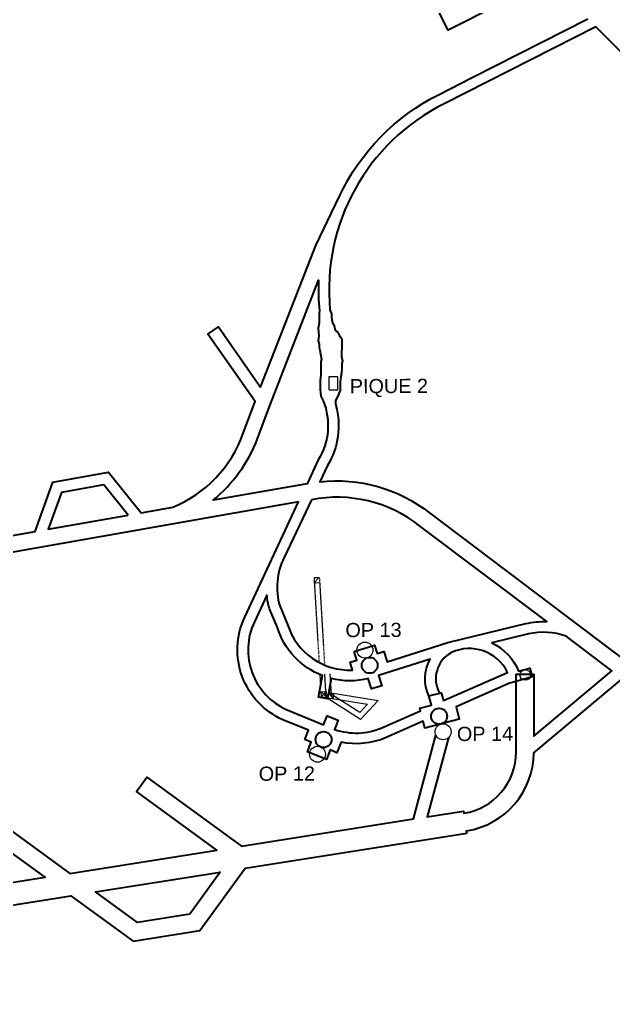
# Model space of a CAD drawing. Header units: millimetres. Extents: x -28 to 1943, y -5245 to 2752.
# Drawn here: x 335.5 to 502.9, y -2286 to -2010.5 of the extents above; entities that cross this region are included whole.
import ezdxf

# ---------------------------------------------------------------- set-up
doc = ezdxf.new("R2010")
doc.units = ezdxf.units.MM
doc.linetypes.add('HIDDEN', pattern=[0.375, 0.25, -0.125])
doc.styles.add('ARIAL', font='arial.ttf')

msp = doc.modelspace()

# ---------------------------------------------------------------- linework, layer by layer
at = {"color": 7, "linetype": 'Continuous'}
for p, q in [((422.834, -2114.888), (422.834, -2111.088)), ((422.834, -2114.888), (422.834, -2111.088)), ((422.834, -2111.088), (425.234, -2111.088)), ((422.834, -2111.088), (425.234, -2111.088)), ((422.834, -2114.888), (422.834, -2111.088)), ((422.834, -2114.888), (422.834, -2111.088)), ((422.834, -2111.088), (425.234, -2111.088)), ((422.834, -2111.088), (425.234, -2111.088)), ((425.234, -2114.888), (425.234, -2111.088)), ((425.234, -2114.888), (425.234, -2111.088)), ((425.234, -2114.888), (425.234, -2111.088)), ((425.234, -2114.888), (425.234, -2111.088)), ((422.834, -2114.888), (425.234, -2114.888)), ((422.834, -2114.888), (425.234, -2114.888)), ((422.834, -2114.888), (425.234, -2114.888)), ((422.834, -2114.888), (425.234, -2114.888)), ((418.539, -2167.779), (420.036, -2167.69)), ((418.539, -2167.779), (420.036, -2167.69)), ((418.539, -2167.779), (420.036, -2167.69)), ((418.539, -2167.779), (420.036, -2167.69)), ((418.628, -2169.277), (420.036, -2167.69)), ((418.628, -2169.277), (420.036, -2167.69)), ((418.628, -2169.277), (420.036, -2167.69)), ((418.628, -2169.277), (420.036, -2167.69)), ((418.628, -2169.277), (420.126, -2169.187)), ((418.628, -2169.277), (420.126, -2169.187)), ((418.628, -2169.277), (420.126, -2169.187)), ((418.628, -2169.277), (420.126, -2169.187)), ((420.175, -2195.084), (420.367, -2198.295)), ((420.175, -2195.084), (420.367, -2198.295)), ((420.175, -2195.084), (420.367, -2198.295)), ((420.175, -2195.084), (420.367, -2198.295)), ((422.01, -2201.573), (421.557, -2194.944)), ((422.01, -2201.573), (421.557, -2194.944)), ((422.01, -2201.573), (421.557, -2194.944)), ((422.01, -2201.573), (421.557, -2194.944)), ((423.454, -2200.713), (423.053, -2194.842)), ((423.454, -2200.713), (423.053, -2194.842)), ((423.454, -2200.713), (423.053, -2194.842)), ((423.454, -2200.713), (423.053, -2194.842)), ((420.467, -2199.953), (421.964, -2199.864)), ((420.467, -2199.953), (421.964, -2199.864)), ((420.467, -2199.953), (421.964, -2199.864)), ((420.467, -2199.953), (421.964, -2199.864)), ((420.467, -2199.953), (420.556, -2201.451)), ((420.467, -2199.953), (420.556, -2201.451)), ((420.467, -2199.953), (420.556, -2201.451)), ((420.467, -2199.953), (420.556, -2201.451)), ((421.964, -2199.864), (422.054, -2201.361)), ((421.964, -2199.864), (422.054, -2201.361)), ((421.964, -2199.864), (422.054, -2201.361)), ((421.964, -2199.864), (422.054, -2201.361)), ((422.678, -2200.125), (436.653, -2202.366)), ((422.678, -2200.125), (436.653, -2202.366)), ((422.678, -2200.125), (436.653, -2202.366)), ((422.678, -2200.125), (436.653, -2202.366)), ((431.419, -2205.767), (423.454, -2200.713)), ((431.419, -2205.767), (423.454, -2200.713)), ((431.419, -2205.767), (423.454, -2200.713)), ((431.419, -2205.767), (423.454, -2200.713)), ((424.159, -2200.362), (423.892, -2201.839)), ((424.159, -2200.362), (423.892, -2201.839)), ((424.159, -2200.362), (423.892, -2201.839)), ((424.159, -2200.362), (423.892, -2201.839)), ((420.556, -2201.451), (422.054, -2201.361)), ((420.556, -2201.451), (422.054, -2201.361)), ((420.556, -2201.451), (422.054, -2201.361)), ((420.556, -2201.451), (422.054, -2201.361)), ((431.665, -2207.699), (422.01, -2201.573)), ((431.665, -2207.699), (422.01, -2201.573)), ((431.665, -2207.699), (422.01, -2201.573)), ((431.665, -2207.699), (422.01, -2201.573)), ((422.41, -2201.601), (433.632, -2203.4)), ((422.41, -2201.601), (433.632, -2203.4)), ((422.41, -2201.601), (433.632, -2203.4)), ((422.41, -2201.601), (433.632, -2203.4)), ((433.632, -2203.4), (431.419, -2205.767)), ((433.632, -2203.4), (431.419, -2205.767)), ((433.632, -2203.4), (431.419, -2205.767)), ((433.632, -2203.4), (431.419, -2205.767)), ((436.653, -2202.366), (431.665, -2207.699)), ((436.653, -2202.366), (431.665, -2207.699)), ((436.653, -2202.366), (431.665, -2207.699)), ((436.653, -2202.366), (431.665, -2207.699))]:
    msp.add_line(p, q, dxfattribs=at)
at = {"color": 7, "linetype": 'HIDDEN'}
for p, q in [((418.539, -2167.779), (419.969, -2191.657)), ((418.539, -2167.779), (419.969, -2191.657)), ((420.036, -2167.69), (421.516, -2192.395)), ((420.036, -2167.69), (421.516, -2192.395))]:
    msp.add_line(p, q, dxfattribs=at)
at = {"color": 7}
for p, q in [((422.054, -2201.361), (420.467, -2199.953)), ((422.054, -2201.361), (420.467, -2199.953)), ((421.964, -2199.864), (420.556, -2201.451)), ((421.964, -2199.864), (420.556, -2201.451)), ((422.678, -2200.125), (423.892, -2201.839)), ((422.678, -2200.125), (423.892, -2201.839))]:
    msp.add_line(p, q, dxfattribs=at)
at = {"color": 7, "lineweight": 35}
for points in [[(484.591, -1999.217), (456.381, -2013.513), (453.579, -2007.983)], [(484.591, -1999.217), (456.381, -2013.513), (453.579, -2007.983)], [(-27.589, -2310.851), (342.75, -2252.194), (320.061, -2235.71), (323, -2231.665), (349.734, -2251.088), (391.147, -2244.529), (368.458, -2228.045), (371.397, -2224), (398.131, -2243.423), (446.574, -2235.75), (452.898, -2212.145)], [(-27.589, -2310.851), (342.75, -2252.194), (320.061, -2235.71), (323, -2231.665), (349.734, -2251.088), (391.147, -2244.529), (368.458, -2228.045), (371.397, -2224), (398.131, -2243.423), (446.574, -2235.75), (452.898, -2212.145)]]:
    msp.add_lwpolyline(points, dxfattribs=at)
for points in [[(1.92, -2214.347), (339.912, -2154.796), (344.878, -2140.847), (360.616, -2138.076), (369.823, -2149.529), (378.719, -2147.962, 0.2112477), (398.617, -2127.084), (401.922, -2118.192), (388.657, -2099.214), (391.607, -2097.152), (403.485, -2114.145), (419.028, -2074.203), (425.692, -2060.336, -0.1683755), (453.853, -2031.611), (463.162, -2026.893), (495.751, -2010.378)], [(1.92, -2214.347), (339.912, -2154.796), (344.878, -2140.847), (360.616, -2138.076), (369.823, -2149.529), (378.719, -2147.962, 0.2112477), (398.617, -2127.084), (401.922, -2118.192), (388.657, -2099.214), (391.607, -2097.152), (403.485, -2114.145), (419.028, -2074.203), (425.692, -2060.336, -0.1683755), (453.853, -2031.611), (463.162, -2026.893), (495.751, -2010.378)], [(505.839, -2020.463), (497.985, -2012.609), (455.2, -2034.291, 0.3108873), (423.047, -2092.305), (423.445, -2093.482), (423.445, -2094.207), (423.594, -2095.114), (423.742, -2096.021), (424.188, -2096.747), (424.485, -2098.017), (425.228, -2098.742), (425.74, -2099.65), (426.248, -2100.271), (426.418, -2100.684), (426.418, -2102.132), (426.418, -2102.959), (426.248, -2104.407), (426.248, -2105.441), (426.587, -2106.682), (426.418, -2107.509), (426.418, -2108.75), (426.248, -2110.197), (426.079, -2111.231), (425.91, -2112.679), (425.91, -2114.954), (425.232, -2116.608), (424.621, -2117.846), (424.607, -2118.627), (424.726, -2119.27, -0.2070184), (422.306, -2136.173), (420.147, -2140.801, -0.1977379), (451.131, -2149.529), (554.458, -2227.546)], [(505.839, -2020.463), (497.985, -2012.609), (455.2, -2034.291, 0.3108873), (423.047, -2092.305), (423.445, -2093.482), (423.445, -2094.207), (423.594, -2095.114), (423.742, -2096.021), (424.188, -2096.747), (424.485, -2098.017), (425.228, -2098.742), (425.74, -2099.65), (426.248, -2100.271), (426.418, -2100.684), (426.418, -2102.132), (426.418, -2102.959), (426.248, -2104.407), (426.248, -2105.441), (426.587, -2106.682), (426.418, -2107.509), (426.418, -2108.75), (426.248, -2110.197), (426.079, -2111.231), (425.91, -2112.679), (425.91, -2114.954), (425.232, -2116.608), (424.621, -2117.846), (424.607, -2118.627), (424.726, -2119.27, -0.2070184), (422.306, -2136.173), (420.147, -2140.801, -0.1977379), (451.131, -2149.529), (554.458, -2227.546)], [(417.796, -2145.816), (410.145, -2162.134, 0.1913806), (408.879, -2175.737), (411.062, -2180.93, 0.3378775), (429.416, -2193.833), (428.71, -2191.595), (430.618, -2190.993), (429.866, -2188.609), (435.588, -2186.805), (436.34, -2189.189), (438.248, -2188.588), (439.15, -2191.449), (456.224, -2186.069), (478.288, -2180.723, -0.0685375), (484.129, -2180.169), (448.293, -2153.149, 0.2178785), (417.794, -2145.819)], [(417.796, -2145.816), (410.145, -2162.134, 0.1913806), (408.879, -2175.737), (411.062, -2180.93, 0.3378775), (429.416, -2193.833), (428.71, -2191.595), (430.618, -2190.993), (429.866, -2188.609), (435.588, -2186.805), (436.34, -2189.189), (438.248, -2188.588), (439.15, -2191.449), (456.224, -2186.069), (478.288, -2180.723, -0.0685375), (484.129, -2180.169), (448.293, -2153.149, 0.2178785), (417.794, -2145.819)], [(456.434, -2212.858), (450.466, -2235.134), (460.668, -2233.518), (460.77, -2234.16, 0.368919), (475.532, -2216.876), (475.532, -2194.983), (480.532, -2194.983), (480.532, -2212.428), (502.474, -2194.018), (489.576, -2184.277, 0.1465841), (478.976, -2183.643), (468.636, -2186.149, -0.1896925), (476.209, -2194.108), (479.386, -2193.23), (480.078, -2195.736), (473.471, -2197.562), (458.565, -2204.143), (459.488, -2207.662), (449.815, -2210.199), (449.299, -2208.233), (438.856, -2212.843, -0.1513601), (426.197, -2214.142), (424.989, -2217.084), (423.139, -2216.324), (422.037, -2219.007), (416.672, -2216.804), (417.774, -2214.121), (415.923, -2213.362), (416.987, -2210.771), (409.736, -2207.793, -0.4213987), (399.026, -2178.941), (414.191, -2146.437), (-27.185, -2224.153)], [(456.434, -2212.858), (450.466, -2235.134), (460.668, -2233.518), (460.77, -2234.16, 0.368919), (475.532, -2216.876), (475.532, -2194.983), (480.532, -2194.983), (480.532, -2212.428), (502.474, -2194.018), (489.576, -2184.277, 0.1465841), (478.976, -2183.643), (468.636, -2186.149, -0.1896925), (476.209, -2194.108), (479.386, -2193.23), (480.078, -2195.736), (473.471, -2197.562), (458.565, -2204.143), (459.488, -2207.662), (449.815, -2210.199), (449.299, -2208.233), (438.856, -2212.843, -0.1513601), (426.197, -2214.142), (424.989, -2217.084), (423.139, -2216.324), (422.037, -2219.007), (416.672, -2216.804), (417.774, -2214.121), (415.923, -2213.362), (416.987, -2210.771), (409.736, -2207.793, -0.4213987), (399.026, -2178.941), (414.191, -2146.437), (-27.185, -2224.153)], [(450.898, -2201.064, -0.2365413), (451.288, -2190.767), (436.714, -2195.363), (437.616, -2198.224), (434.755, -2199.126), (433.839, -2196.223, -0.1233218), (423.393, -2196.181), (422.361, -2201.873), (419.803, -2201.409), (420.896, -2195.38, -0.2265559), (408.202, -2181.836), (406.001, -2176.581, -0.0464119), (405.24, -2172.69), (401.738, -2180.225, 0.4213987), (410.953, -2205.051), (421.179, -2209.25), (422.243, -2206.66), (425.388, -2207.951), (424.33, -2210.528, 0.1868116), (437.68, -2210.083), (448.528, -2205.294), (448.343, -2204.589), (451.632, -2203.726), (450.947, -2201.115), (454.429, -2200.201), (455.014, -2202.431), (473.079, -2194.456, 0.4077408), (457.256, -2188.866, 0.4113574), (453.887, -2200.343)], [(450.898, -2201.064, -0.2365413), (451.288, -2190.767), (436.714, -2195.363), (437.616, -2198.224), (434.755, -2199.126), (433.839, -2196.223, -0.1233218), (423.393, -2196.181), (422.361, -2201.873), (419.803, -2201.409), (420.896, -2195.38, -0.2265559), (408.202, -2181.836), (406.001, -2176.581, -0.0464119), (405.24, -2172.69), (401.738, -2180.225, 0.4213987), (410.953, -2205.051), (421.179, -2209.25), (422.243, -2206.66), (425.388, -2207.951), (424.33, -2210.528, 0.1868116), (437.68, -2210.083), (448.528, -2205.294), (448.343, -2204.589), (451.632, -2203.726), (450.947, -2201.115), (454.429, -2200.201), (455.014, -2202.431), (473.079, -2194.456, 0.4077408), (457.256, -2188.866, 0.4113574), (453.887, -2200.343)], [(-27.589, -2317.229), (349.958, -2257.431), (367.52, -2270.191), (386.357, -2267.208), (399.117, -2249.646), (461.654, -2239.74), (461.552, -2239.099, 0.3658634), (480.531, -2217.129), (505.42, -2196.245), (564.448, -2240.863), (562.455, -2243.5), (565.005, -2245.101), (566.841, -2242.672), (572.786, -2247.166), (566.873, -2255.249), (568.326, -2256.312), (574.23, -2248.241), (589.951, -2259.741), (587.087, -2260.164), (586.78, -2259.705)], [(-27.589, -2317.229), (349.958, -2257.431), (367.52, -2270.191), (386.357, -2267.208), (399.117, -2249.646), (461.654, -2239.74), (461.552, -2239.099, 0.3658634), (480.531, -2217.129), (505.42, -2196.245), (564.448, -2240.863), (562.455, -2243.5), (565.005, -2245.101), (566.841, -2242.672), (572.786, -2247.166), (566.873, -2255.249), (568.326, -2256.312), (574.23, -2248.241), (589.951, -2259.741), (587.087, -2260.164), (586.78, -2259.705)]]:
    msp.add_lwpolyline(points, format="xyb", dxfattribs=at)
msp.add_lwpolyline([(406.186, -2119.063), (419.832, -2083.996, 0.0350085), (420.061, -2092.595), (420.028, -2093.482), (420.028, -2094.752), (420.028, -2096.021), (419.731, -2097.472), (419.88, -2099.649), (419.731, -2101.1), (420.028, -2102.007), (420.028, -2102.914), (420.177, -2103.64), (420.326, -2104.728), (420.614, -2106.359), (420.49, -2106.888), (420.49, -2108.957), (420.49, -2110.611), (420.321, -2112.265), (420.321, -2114.747), (420.49, -2116.608), (421.137, -2118, -0.2380611), (419.75, -2134.603), (416.572, -2141.359), (390.073, -2145.963, 0.1291878), (402.637, -2128.61)], format="xyb", close=True, dxfattribs=at)
msp.add_lwpolyline([(406.186, -2119.063), (419.832, -2083.996, 0.0350085), (420.061, -2092.595), (420.028, -2093.482), (420.028, -2094.752), (420.028, -2096.021), (419.731, -2097.472), (419.88, -2099.649), (419.731, -2101.1), (420.028, -2102.007), (420.028, -2102.914), (420.177, -2103.64), (420.326, -2104.728), (420.614, -2106.359), (420.49, -2106.888), (420.49, -2108.957), (420.49, -2110.611), (420.321, -2112.265), (420.321, -2114.747), (420.49, -2116.608), (421.137, -2118, -0.2380611), (419.75, -2134.603), (416.572, -2141.359), (390.073, -2145.963, 0.1291878), (402.637, -2128.61)], format="xyb", close=True, dxfattribs=at)
for points in [[(366.114, -2150.182), (359.267, -2141.664), (347.342, -2143.764), (343.649, -2154.138)], [(366.114, -2150.182), (359.267, -2141.664), (347.342, -2143.764), (343.649, -2154.138)], [(383.529, -2262.593), (368.784, -2264.929), (356.942, -2256.325), (392.133, -2250.752)], [(383.529, -2262.593), (368.784, -2264.929), (356.942, -2256.325), (392.133, -2250.752)]]:
    msp.add_lwpolyline(points, close=True, dxfattribs=at)
at = {"color": 7, "linetype": 'Continuous'}
for centre, radius in [((432.878, -2188.184), 2.25), ((432.878, -2188.184), 2.25), ((432.878, -2188.184), 2.25), ((432.878, -2188.184), 2.25), ((478.082, -2195.183), 1.5), ((478.082, -2195.183), 1.5), ((478.082, -2195.183), 1.5), ((478.082, -2195.183), 1.5), ((454.932, -2211.183), 2.25), ((454.932, -2211.183), 2.25), ((454.932, -2211.183), 2.25), ((454.932, -2211.183), 2.25), ((421.232, -2213.383), 2.25), ((421.232, -2213.383), 2.25), ((421.232, -2213.383), 2.25), ((419.524, -2217.543), 2.25), ((419.524, -2217.543), 2.25), ((419.524, -2217.543), 2.25), ((419.524, -2217.543), 2.25)]:
    msp.add_circle(centre, radius, dxfattribs=at)
at = {"color": 7, "lineweight": 35}
for centre in [(434.231, -2192.476), (434.231, -2192.476), (434.231, -2192.476), (434.231, -2192.476), (453.79, -2206.83), (453.79, -2206.83), (453.79, -2206.83), (453.79, -2206.83), (421.232, -2213.383)]:
    msp.add_circle(centre, 2.25, dxfattribs=at)

# ---------------------------------------------------------------- texts
at = {"color": 7, "linetype": 'Continuous', "style": 'ARIAL'}
for s, p in [('PIQUE 2', (428.632, -2115.835)), ('OP 13', (427.403, -2184.549)), ('OP 14', (458.828, -2213.809)), ('OP 12', (402.966, -2225.022))]:
    msp.add_text(s, height=4, rotation=0.26794, dxfattribs=at).set_placement(p)

doc.saveas('drawing.dxf')
